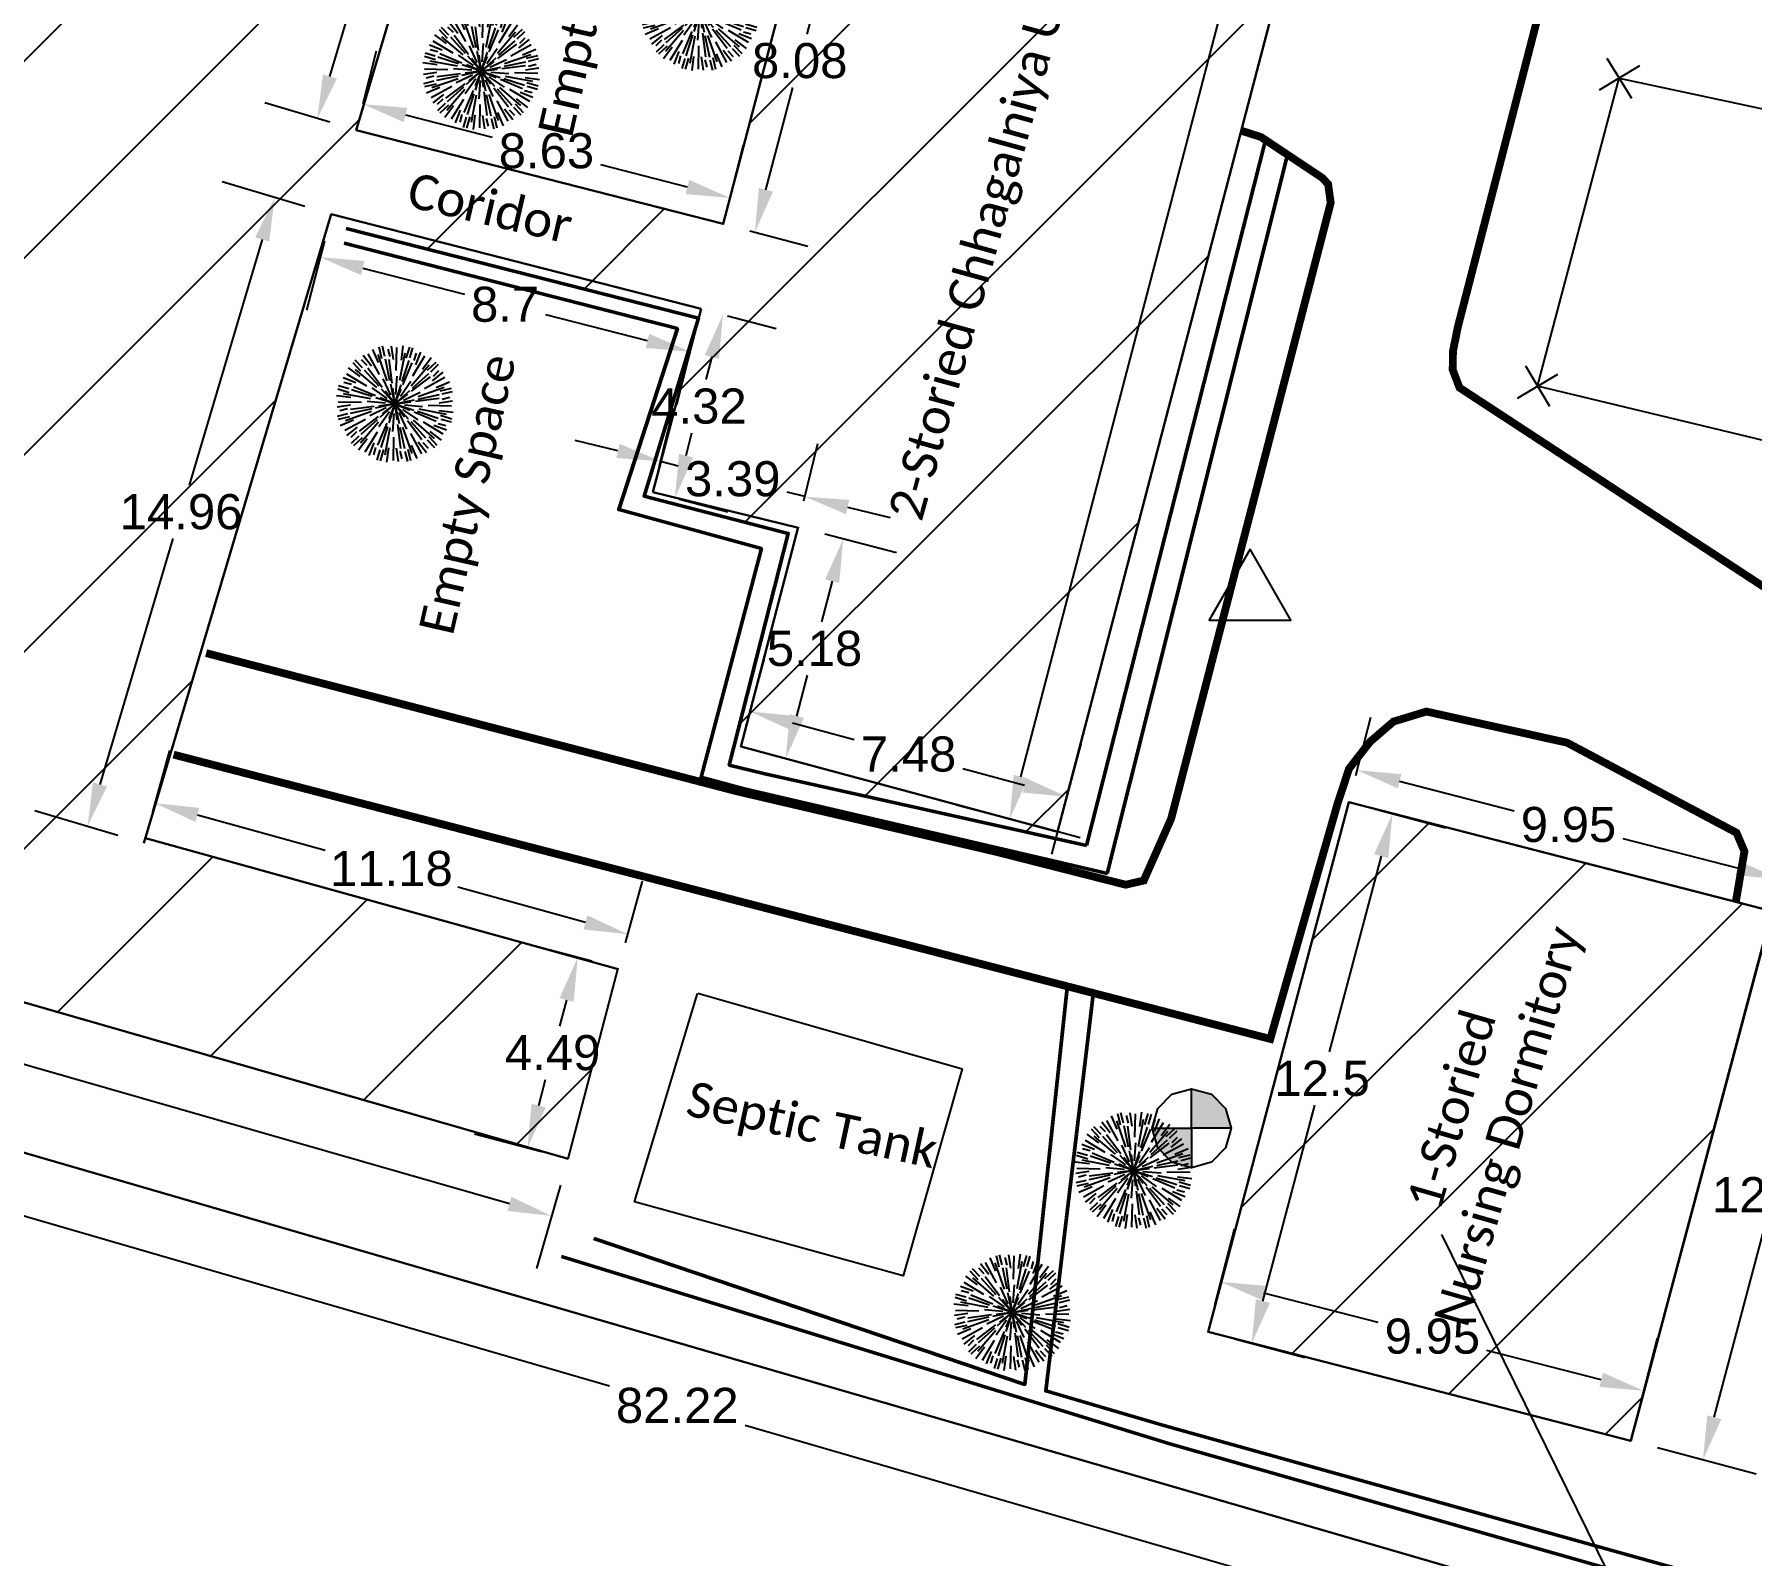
# Model space of a CAD drawing. Header units: metres. Extents: x 347471 to 695982, y 2547992 to 5097170.
# Drawn here: x 347507.93 to 347547.07, y 2548522.68 to 2548557.37 of the extents above; entities that cross this region are included whole.
import ezdxf

# ---------------------------------------------------------------- set-up
doc = ezdxf.new("R2010")
doc.units = ezdxf.units.M
doc.header["$PDMODE"] = 1
doc.header["$PDSIZE"] = -1
for name, color, linetype in [('Building', 1, 'Continuous'), ('Dim', 1, 'Continuous'), ('Electric Pole', 1, 'Continuous'), ('FENCE', 16, 'Continuous'), ('Gate', 1, 'Continuous'), ('pucca building', 140, 'Continuous'), ('Station Point', 1, 'Continuous'), ('V-NODE-TREE', 62, 'Continuous')]:
    doc.layers.add(name, color=color, linetype=linetype)
for name, color, linetype, lineweight in [('Paved Road', 201, 'Continuous', 18), ('Property Line', 1, 'Continuous', 30), ('Proposed Land', 5, 'Continuous', 25)]:
    doc.layers.add(name, color=color, linetype=linetype, lineweight=lineweight)
doc.styles.add('SFTR_Arial', font='arial.ttf')
doc.dimstyles.new('ISO-25', dxfattribs={"dimtxt": 2.5, "dimasz": 2.5, "dimexe": 1.25, "dimexo": 0.625, "dimtad": 1, "dimtxsty": 'Standard', "dimcen": 2.5, "dimadec": 0, "dimazin": 0, "dimtfac": 1, "dimtmove": 0, "dimatfit": 3, "dimfxl": 1, "dimarcsym": 0})
pattern_1 = [(45, (-358.141, 2.8265), (-2.2450640303, 2.2450640303), [])]

# ---------------------------------------------------------------- blocks, each defined once
blk = doc.blocks.new('Triangle_Large')
at = {"color": 0, "linetype": 'Continuous', "flags": 128}
blk.add_lwpolyline([(0, 1.08), (-0.92907, -0.54), (0.92907, -0.54)], close=True, dxfattribs=at)
blk = doc.blocks.new('Cross')
at = {"color": 0, "linetype": 'Continuous', "flags": 128}
for points in [[(0, 0.534), (0, -0.534)], [(0.54, 0), (-0.533, 0)]]:
    blk.add_lwpolyline(points, dxfattribs=at)
blk = doc.blocks.new('Tree 6')
at = {"color": 0, "linetype": 'ByBlock', "lineweight": -2}
for p, q in [((-0.0341, 0.087), (-0.0476, 0.1123)), ((-0.0211, 0.0671), (-0.0367, 0.1137)), ((-0.0185, 0.0919), (-0.0252, 0.1215)), ((-0.007, 0.051), (-0.0164, 0.1089)), ((-0.0101, 0.0987), (-0.0112, 0.1234)), ((-0.0029, 0.1021), (-0.0044, 0.1244)), ((0.0076, 0.1), (0.0063, 0.1165)), ((0.014, 0.0924), (0.0149, 0.121)), ((0.0153, 0.0686), (0.0251, 0.1168)), ((0.0299, 0.0888), (0.0389, 0.1178)), ((0.0405, 0.0905), (0.052, 0.1125)), ((0.0485, 0.0898), (0.0584, 0.1099)), ((-0.073, 0.0583), (-0.0974, 0.0734)), ((-0.0518, 0.0476), (-0.0886, 0.0801)), ((-0.0619, 0.0703), (-0.0826, 0.0926)), ((-0.0581, 0.0804), (-0.0714, 0.1013)), ((-0.0316, 0.0407), (-0.0686, 0.0861)), ((-0.0535, 0.0869), (-0.066, 0.1055)), ((-0.0434, 0.0904), (-0.0528, 0.104)), ((-0.0263, 0.0426), (-0.0506, 0.0819)), ((-0.02, 0.0391), (-0.0429, 0.0841)), ((-0.0015, 0.05), (-0.0029, 0.0962)), ((0.0023, 0.0439), (0.0049, 0.0943)), ((0.0194, 0.0477), (0.0402, 0.1025)), ((0.0237, 0.0441), (0.0456, 0.0848)), ((0.0239, 0.0369), (0.0513, 0.0792)), ((0.0476, 0.0518), (0.0801, 0.0886)), ((0.0566, 0.0828), (0.0637, 0.0977)), ((0.0583, 0.073), (0.0734, 0.0974)), ((0.0703, 0.0619), (0.0926, 0.0826)), ((-0.0888, 0.0299), (-0.1178, 0.0389)), ((-0.0905, 0.0405), (-0.1125, 0.052)), ((-0.0898, 0.0485), (-0.1099, 0.0584)), ((-0.0477, 0.0194), (-0.1025, 0.0402)), ((-0.0828, 0.0566), (-0.0977, 0.0637)), ((-0.0441, 0.0237), (-0.0848, 0.0456)), ((-0.0369, 0.0239), (-0.0792, 0.0513)), ((-0.014, 0.0144), (-0.0413, 0.0417)), ((-0.0049, 0.0195), (-0.0149, 0.0567)), ((0, 0), (-0.0013, 0.0423)), ((0, 0), (0.02, 0.0372)), ((0.0055, 0.0193), (0.0154, 0.0566)), ((0.0144, 0.014), (0.0417, 0.0413)), ((0.0391, 0.02), (0.0841, 0.0429)), ((0.0407, 0.0316), (0.0861, 0.0686)), ((0.0426, 0.0263), (0.0819, 0.0506)), ((0.0671, 0.0211), (0.1137, 0.0367)), ((0.0804, 0.0581), (0.1013, 0.0714)), ((0.0869, 0.0535), (0.1055, 0.066)), ((0.087, 0.0341), (0.1123, 0.0476)), ((0.0904, 0.0434), (0.104, 0.0528)), ((-0.0924, 0.014), (-0.121, 0.0149)), ((-0.0686, 0.0153), (-0.1168, 0.0251)), ((-0.1, 0.0076), (-0.1165, 0.0063)), ((-0.0439, 0.0023), (-0.0943, 0.0049)), ((-0.0193, 0.0055), (-0.0566, 0.0154)), ((0, 0), (-0.0423, -0.0013)), ((0, 0), (-0.0372, 0.02)), ((0, 0), (-0.036, -0.0222)), ((0, 0), (-0.0338, 0.0017)), ((0, 0), (-0.0302, -0.0154)), ((0, 0), (-0.0284, 0.0184)), ((0, 0), (-0.0222, 0.036)), ((0, 0), (-0.02, -0.0372)), ((0, 0), (-0.0184, -0.0284)), ((0, 0), (-0.0154, 0.0302)), ((0, 0), (-0.0017, -0.0338)), ((0, 0), (0.0017, 0.0338)), ((0, 0), (0.0184, 0.0284)), ((0, 0), (0.036, 0.0222)), ((0, 0), (0.0302, 0.0154)), ((0, 0), (0.0423, 0.0013)), ((0, 0), (0.0154, -0.0302)), ((0, 0), (0.0013, -0.0423)), ((0, 0), (0.0338, -0.0017)), ((0, 0), (0.0372, -0.02)), ((0, 0), (0.0284, -0.0184)), ((0, 0), (0.0222, -0.036)), ((0.0195, 0.0049), (0.0567, 0.0149)), ((0.05, 0.0015), (0.0962, 0.0029)), ((0.051, 0.007), (0.1089, 0.0164)), ((0.0919, 0.0185), (0.1215, 0.0252)), ((0.0987, 0.0101), (0.1234, 0.0112)), ((0.1021, 0.0029), (0.1244, 0.0044)), ((-0.1021, -0.0029), (-0.1244, -0.0044)), ((-0.0987, -0.0101), (-0.1234, -0.0112)), ((-0.0919, -0.0185), (-0.1215, -0.0252)), ((-0.0671, -0.0211), (-0.1137, -0.0367)), ((-0.087, -0.0341), (-0.1123, -0.0476)), ((-0.051, -0.007), (-0.1089, -0.0164)), ((-0.05, -0.0015), (-0.0962, -0.0029)), ((-0.0407, -0.0316), (-0.0861, -0.0686)), ((-0.0391, -0.02), (-0.0841, -0.0429)), ((-0.0426, -0.0263), (-0.0819, -0.0506)), ((-0.0195, -0.0049), (-0.0567, -0.0149)), ((-0.0144, -0.014), (-0.0417, -0.0413)), ((-0.0055, -0.0193), (-0.0154, -0.0566)), ((0.0049, -0.0195), (0.0149, -0.0567)), ((0.014, -0.0144), (0.0413, -0.0417)), ((0.0193, -0.0055), (0.0566, -0.0154)), ((0.0369, -0.0239), (0.0792, -0.0513)), ((0.0439, -0.0023), (0.0943, -0.0049)), ((0.0441, -0.0237), (0.0848, -0.0456)), ((0.0477, -0.0194), (0.1025, -0.0402)), ((0.0686, -0.0153), (0.1168, -0.0251)), ((0.0888, -0.0299), (0.1178, -0.0389)), ((0.0924, -0.014), (0.121, -0.0149)), ((0.1, -0.0076), (0.1165, -0.0063)), ((-0.0869, -0.0535), (-0.1055, -0.066)), ((-0.0904, -0.0434), (-0.104, -0.0528)), ((-0.0804, -0.0581), (-0.1013, -0.0714)), ((-0.0703, -0.0619), (-0.0926, -0.0826)), ((-0.0476, -0.0518), (-0.0801, -0.0886)), ((-0.0239, -0.0369), (-0.0513, -0.0792)), ((-0.0237, -0.0441), (-0.0456, -0.0848)), ((-0.0194, -0.0477), (-0.0402, -0.1025)), ((-0.0153, -0.0686), (-0.0251, -0.1168)), ((-0.0023, -0.0439), (-0.0049, -0.0943)), ((0.0015, -0.05), (0.0029, -0.0962)), ((0.007, -0.051), (0.0164, -0.1089)), ((0.02, -0.0391), (0.0429, -0.0841)), ((0.0211, -0.0671), (0.0367, -0.1137)), ((0.0263, -0.0426), (0.0506, -0.0819)), ((0.0316, -0.0407), (0.0686, -0.0861)), ((0.0518, -0.0476), (0.0886, -0.0801)), ((0.0619, -0.0703), (0.0826, -0.0926)), ((0.073, -0.0583), (0.0974, -0.0734)), ((0.0828, -0.0566), (0.0977, -0.0637)), ((0.0898, -0.0485), (0.1099, -0.0584)), ((0.0905, -0.0405), (0.1125, -0.052)), ((-0.0583, -0.073), (-0.0734, -0.0974)), ((-0.0566, -0.0828), (-0.0637, -0.0977)), ((-0.0485, -0.0898), (-0.0584, -0.1099)), ((-0.0405, -0.0905), (-0.052, -0.1125)), ((-0.0299, -0.0888), (-0.0389, -0.1178)), ((-0.014, -0.0924), (-0.0149, -0.121)), ((-0.0076, -0.1), (-0.0063, -0.1165)), ((0.0029, -0.1021), (0.0044, -0.1244)), ((0.0101, -0.0987), (0.0112, -0.1234)), ((0.0185, -0.0919), (0.0252, -0.1215)), ((0.0341, -0.087), (0.0476, -0.1123)), ((0.0434, -0.0904), (0.0528, -0.104)), ((0.0535, -0.0869), (0.066, -0.1055)), ((0.0581, -0.0804), (0.0714, -0.1013))]:
    blk.add_line(p, q, dxfattribs=at)
blk = doc.blocks.new('Benchmark')
at = {"linetype": 'Continuous'}
for points in [[(0, 0), (0, 1.8), (0.9, 1.548), (1.548, 0.9), (1.8, 0)], [(0, 0), (0, -1.8), (-0.9, -1.548), (-1.548, -0.9), (-1.8, 0)]]:
    blk.add_hatch(color=0, dxfattribs=at).paths.add_polyline_path(points)
at = {"color": 0, "linetype": 'Continuous', "flags": 128}
for points in [[(-1.8, 0), (-1.548, 0.9), (-0.9, 1.548), (0, 1.8), (0.9, 1.548), (1.548, 0.9), (1.8, 0), (1.548, -0.9), (0.9, -1.548), (0, -1.8), (-0.9, -1.548), (-1.548, -0.9)], [(0, 0), (0, 1.8), (0.9, 1.548), (1.548, 0.9), (1.8, 0)], [(0, 0), (0, -1.8), (-0.9, -1.548), (-1.548, -0.9), (-1.8, 0)]]:
    blk.add_lwpolyline(points, close=True, dxfattribs=at)
blk = doc.blocks.new('*D29')
at = {"layer": 'Defpoints', "color": 0, "transparency": 16777216}
for p in [(347483.492, 2548538.898), (347483.107, 2548537.576), (347562.441, 2548515.945)]:
    blk.add_point(p, dxfattribs=at)
at = {"layer": 'Dim', "color": 0, "lineweight": -2, "transparency": 16777216}
for p, q in [((347483.317, 2548538.298), (347482.758, 2548536.375)), ((347484.067, 2548537.296), (347521.035, 2548526.548)), ((347561.096, 2548514.901), (347524.128, 2548525.649)), ((347562.267, 2548515.344), (347561.707, 2548513.421))]:
    blk.add_line(p, q, dxfattribs=at)
at = {"layer": 'Dim', "color": 0, "transparency": 16777216}
for points in [[(347484.114, 2548537.456), (347484.021, 2548537.136), (347483.107, 2548537.576)], [(347561.143, 2548515.061), (347561.05, 2548514.741), (347562.056, 2548514.622)]]:
    blk.add_solid(points, dxfattribs=at)
at = {"layer": 'Dim', "color": 0, "transparency": 16777216, "insert": (347522.582, 2548526.099), "char_height": 0.8, "attachment_point": 5, "style": 'SFTR_Arial'}
blk.add_mtext('82.22', dxfattribs=at)
blk = doc.blocks.new('*D54')
at = {"layer": 'Defpoints', "color": 0, "transparency": 16777216}
for p in [(347490.11, 2548540.34), (347489.735, 2548539.035), (347520.092, 2548531.728)]:
    blk.add_point(p, dxfattribs=at)
at = {"layer": 'Dim', "color": 0, "lineweight": -2, "transparency": 16777216}
for p, q in [((347489.937, 2548539.739), (347489.39, 2548537.834)), ((347490.696, 2548538.759), (347503.176, 2548535.175)), ((347518.756, 2548530.7), (347506.276, 2548534.284)), ((347519.92, 2548531.128), (347519.372, 2548529.222))]:
    blk.add_line(p, q, dxfattribs=at)
at = {"layer": 'Dim', "color": 0, "transparency": 16777216}
for points in [[(347490.742, 2548538.919), (347490.65, 2548538.599), (347489.735, 2548539.035)], [(347518.802, 2548530.86), (347518.71, 2548530.539), (347519.717, 2548530.423)]]:
    blk.add_solid(points, dxfattribs=at)
at = {"layer": 'Dim', "color": 0, "transparency": 16777216, "insert": (347504.726, 2548534.729), "char_height": 0.8, "attachment_point": 5, "style": 'SFTR_Arial'}
blk.add_mtext('31.19', dxfattribs=at)
blk = doc.blocks.new('*D55')
at = {"layer": 'Defpoints', "color": 0, "transparency": 16777216}
for p in [(347509.295, 2548573.547), (347511.201, 2548572.967), (347504.049, 2548549.481)]:
    blk.add_point(p, dxfattribs=at)
at = {"layer": 'Dim', "color": 0, "lineweight": -2, "transparency": 16777216}
for p, q in [((347510.603, 2548573.149), (347508.099, 2548573.911)), ((347509.004, 2548572.59), (347505.904, 2548562.413)), ((347502.435, 2548551.018), (347505.534, 2548561.196)), ((347503.451, 2548549.663), (347500.947, 2548550.426))]:
    blk.add_line(p, q, dxfattribs=at)
at = {"layer": 'Dim', "color": 0, "transparency": 16777216}
for points in [[(347508.844, 2548572.639), (347509.163, 2548572.542), (347509.295, 2548573.547)], [(347502.275, 2548551.067), (347502.594, 2548550.97), (347502.143, 2548550.062)]]:
    blk.add_solid(points, dxfattribs=at)
at = {"layer": 'Dim', "color": 0, "transparency": 16777216, "insert": (347505.719, 2548561.804), "char_height": 0.8, "attachment_point": 5, "style": 'SFTR_Arial'}
blk.add_mtext('24.55', dxfattribs=at)
blk = doc.blocks.new('*D64')
at = {"layer": 'Defpoints', "color": 0, "transparency": 16777216}
for p in [(347525.676, 2548560.859), (347526.396, 2548560.671), (347523.63, 2548553.044)]:
    blk.add_point(p, dxfattribs=at)
at = {"layer": 'Dim', "color": 0, "lineweight": -2, "transparency": 16777216}
for p, q in [((347526.281, 2548560.701), (347527.605, 2548560.354)), ((347526.143, 2548559.703), (347525.532, 2548557.371)), ((347524.603, 2548553.823), (347525.213, 2548556.155)), ((347524.235, 2548552.886), (347525.559, 2548552.539))]:
    blk.add_line(p, q, dxfattribs=at)
at = {"layer": 'Dim', "color": 0, "transparency": 16777216}
for points in [[(347525.981, 2548559.745), (347526.304, 2548559.661), (347526.396, 2548560.671)], [(347524.442, 2548553.865), (347524.764, 2548553.781), (347524.35, 2548552.855)]]:
    blk.add_solid(points, dxfattribs=at)
at = {"layer": 'Dim', "color": 0, "transparency": 16777216, "insert": (347525.373, 2548556.763), "char_height": 0.8, "attachment_point": 5, "style": 'SFTR_Arial'}
blk.add_mtext('8.08', dxfattribs=at)
blk = doc.blocks.new('*D65')
at = {"layer": 'Defpoints', "color": 0, "transparency": 16777216}
for p in [(347515.266, 2548555.183), (347523.782, 2548553.637), (347523.63, 2548553.044)]:
    blk.add_point(p, dxfattribs=at)
at = {"layer": 'Dim', "color": 0, "lineweight": -2, "transparency": 16777216}
for p, q in [((347515.421, 2548555.788), (347515.727, 2548556.987)), ((347516.386, 2548555.529), (347518.36, 2548555.024)), ((347523.785, 2548553.649), (347524.091, 2548554.848)), ((347522.813, 2548553.885), (347520.839, 2548554.39))]:
    blk.add_line(p, q, dxfattribs=at)
at = {"layer": 'Dim', "color": 0, "transparency": 16777216}
for points in [[(347516.428, 2548555.69), (347516.345, 2548555.367), (347515.418, 2548555.776)], [(347522.854, 2548554.047), (347522.772, 2548553.724), (347523.782, 2548553.637)]]:
    blk.add_solid(points, dxfattribs=at)
at = {"layer": 'Dim', "color": 0, "transparency": 16777216, "insert": (347519.6, 2548554.707), "char_height": 0.8, "attachment_point": 5, "style": 'SFTR_Arial'}
blk.add_mtext('8.63', dxfattribs=at)
blk = doc.blocks.new('*D66')
at = {"layer": 'Defpoints', "color": 0, "transparency": 16777216}
for p in [(347517.571, 2548562.932), (347514.379, 2548555.447), (347515.266, 2548555.183)]:
    blk.add_point(p, dxfattribs=at)
at = {"layer": 'Dim', "color": 0, "lineweight": -2, "transparency": 16777216}
for p, q in [((347516.972, 2548563.11), (347515.486, 2548563.552)), ((347516.399, 2548562.237), (347515.713, 2548559.93)), ((347514.664, 2548556.405), (347515.351, 2548558.713)), ((347514.667, 2548555.361), (347513.181, 2548555.803))]:
    blk.add_line(p, q, dxfattribs=at)
at = {"layer": 'Dim', "color": 0, "transparency": 16777216}
for points in [[(347516.24, 2548562.285), (347516.559, 2548562.19), (347516.685, 2548563.196)], [(347514.505, 2548556.453), (347514.824, 2548556.358), (347514.379, 2548555.447)]]:
    blk.add_solid(points, dxfattribs=at)
at = {"layer": 'Dim', "color": 0, "transparency": 16777216, "insert": (347515.532, 2548559.321), "char_height": 0.8, "attachment_point": 5, "style": 'SFTR_Arial'}
blk.add_mtext('8.08', dxfattribs=at)
blk = doc.blocks.new('*D67')
at = {"layer": 'Defpoints', "color": 0, "transparency": 16777216}
for p in [(347514.695, 2548553.265), (347523.123, 2548551.109), (347522.873, 2548550.13)]:
    blk.add_point(p, dxfattribs=at)
at = {"layer": 'Dim', "color": 0, "lineweight": -2, "transparency": 16777216}
for p, q in [((347514.54, 2548552.659), (347514.135, 2548551.074)), ((347515.413, 2548552.037), (347517.73, 2548551.445)), ((347521.904, 2548550.377), (347519.587, 2548550.97)), ((347522.968, 2548550.504), (347522.563, 2548548.919))]:
    blk.add_line(p, q, dxfattribs=at)
at = {"layer": 'Dim', "color": 0, "transparency": 16777216}
for points in [[(347515.455, 2548552.199), (347515.372, 2548551.876), (347514.445, 2548552.285)], [(347521.945, 2548550.539), (347521.863, 2548550.216), (347522.873, 2548550.13)]]:
    blk.add_solid(points, dxfattribs=at)
at = {"layer": 'Dim', "color": 0, "transparency": 16777216, "insert": (347518.659, 2548551.207), "char_height": 0.8, "attachment_point": 5, "style": 'SFTR_Arial'}
blk.add_mtext('8.7', dxfattribs=at)
blk = doc.blocks.new('*D68')
at = {"layer": 'Defpoints', "color": 0, "transparency": 16777216}
for p in [(347513.407, 2548553.648), (347514.695, 2548553.265), (347510.428, 2548538.923)]:
    blk.add_point(p, dxfattribs=at)
at = {"layer": 'Dim', "color": 0, "lineweight": -2, "transparency": 16777216}
for p, q in [((347514.096, 2548553.443), (347512.209, 2548554.004)), ((347513.122, 2548552.689), (347511.455, 2548547.086)), ((347509.426, 2548540.265), (347511.093, 2548545.869)), ((347509.829, 2548539.102), (347507.942, 2548539.663))]:
    blk.add_line(p, q, dxfattribs=at)
at = {"layer": 'Dim', "color": 0, "transparency": 16777216}
for points in [[(347512.962, 2548552.737), (347513.282, 2548552.642), (347513.407, 2548553.648)], [(347509.266, 2548540.313), (347509.585, 2548540.218), (347509.14, 2548539.307)]]:
    blk.add_solid(points, dxfattribs=at)
at = {"layer": 'Dim', "color": 0, "transparency": 16777216, "insert": (347511.274, 2548546.477), "char_height": 0.8, "attachment_point": 5, "style": 'SFTR_Arial'}
blk.add_mtext('14.96', dxfattribs=at)
blk = doc.blocks.new('*D69')
at = {"layer": 'Defpoints', "color": 0, "transparency": 16777216}
for p in [(347510.681, 2548539.835), (347510.46, 2548539.038), (347521.232, 2548536.052)]:
    blk.add_point(p, dxfattribs=at)
at = {"layer": 'Dim', "color": 0, "lineweight": -2, "transparency": 16777216}
for p, q in [((347510.627, 2548539.64), (347511.015, 2548541.04)), ((347511.644, 2548539.568), (347514.554, 2548538.762)), ((347521.399, 2548536.654), (347521.787, 2548538.054)), ((347520.49, 2548537.116), (347517.58, 2548537.923))]:
    blk.add_line(p, q, dxfattribs=at)
at = {"layer": 'Dim', "color": 0, "transparency": 16777216}
for points in [[(347511.689, 2548539.729), (347511.6, 2548539.408), (347510.681, 2548539.835)], [(347520.534, 2548537.277), (347520.445, 2548536.956), (347521.453, 2548536.849)]]:
    blk.add_solid(points, dxfattribs=at)
at = {"layer": 'Dim', "color": 0, "transparency": 16777216, "insert": (347516.067, 2548538.342), "char_height": 0.8, "attachment_point": 5, "style": 'SFTR_Arial'}
blk.add_mtext('11.18', dxfattribs=at)
blk = doc.blocks.new('*D70')
at = {"layer": 'Defpoints', "color": 0, "transparency": 16777216}
for p in [(347520.313, 2548536.314), (347521.237, 2548536.07), (347520.092, 2548531.728)]:
    blk.add_point(p, dxfattribs=at)
at = {"layer": 'Dim', "color": 0, "lineweight": -2, "transparency": 16777216}
for p, q in [((347520.633, 2548536.23), (347519.105, 2548536.633)), ((347520.058, 2548535.347), (347519.901, 2548534.751)), ((347519.423, 2548532.939), (347519.58, 2548533.535)), ((347519.488, 2548531.888), (347517.96, 2548532.291))]:
    blk.add_line(p, q, dxfattribs=at)
at = {"layer": 'Dim', "color": 0, "transparency": 16777216}
for points in [[(347519.897, 2548535.39), (347520.22, 2548535.305), (347520.313, 2548536.314)], [(347519.262, 2548532.981), (347519.585, 2548532.896), (347519.168, 2548531.972)]]:
    blk.add_solid(points, dxfattribs=at)
at = {"layer": 'Dim', "color": 0, "transparency": 16777216, "insert": (347519.741, 2548534.143), "char_height": 0.8, "attachment_point": 5, "style": 'SFTR_Arial'}
blk.add_mtext('4.49', dxfattribs=at)
blk = doc.blocks.new('*D71')
at = {"layer": 'Defpoints', "color": 0, "transparency": 16777216}
for p in [(347523.123, 2548551.109), (347522.028, 2548546.926), (347522.529, 2548546.795)]:
    blk.add_point(p, dxfattribs=at)
at = {"layer": 'Dim', "color": 0, "lineweight": -2, "transparency": 16777216}
for p, q in [((347523.728, 2548550.951), (347524.833, 2548550.661)), ((347523.371, 2548550.011), (347523.236, 2548549.495)), ((347522.782, 2548547.762), (347522.917, 2548548.278)), ((347522.633, 2548546.768), (347523.738, 2548546.478))]:
    blk.add_line(p, q, dxfattribs=at)
at = {"layer": 'Dim', "color": 0, "transparency": 16777216}
for points in [[(347523.209, 2548550.053), (347523.532, 2548549.968), (347523.624, 2548550.978)], [(347522.621, 2548547.804), (347522.943, 2548547.72), (347522.529, 2548546.795)]]:
    blk.add_solid(points, dxfattribs=at)
at = {"layer": 'Dim', "color": 0, "transparency": 16777216, "insert": (347523.076, 2548548.886), "char_height": 0.8, "attachment_point": 5, "style": 'SFTR_Arial'}
blk.add_mtext('4.32', dxfattribs=at)
blk = doc.blocks.new('*D72')
at = {"layer": 'Defpoints', "color": 0, "transparency": 16777216}
for p in [(347522.201, 2548547.631), (347522.028, 2548546.926), (347525.318, 2548546.121)]:
    blk.add_point(p, dxfattribs=at)
at = {"layer": 'Dim', "color": 0, "lineweight": -2, "transparency": 16777216}
for p, q in [((347522.177, 2548547.533), (347522.498, 2548548.845)), ((347521.229, 2548547.868), (347520.258, 2548548.106)), ((347525.467, 2548546.728), (347525.788, 2548548.04)), ((347522.201, 2548547.631), (347522.606, 2548547.531)), ((347525.491, 2548546.825), (347525.085, 2548546.925)), ((347526.462, 2548546.588), (347527.433, 2548546.35))]:
    blk.add_line(p, q, dxfattribs=at)
at = {"layer": 'Dim', "color": 0, "transparency": 16777216}
for points in [[(347521.269, 2548548.03), (347521.19, 2548547.707), (347522.201, 2548547.631)], [(347526.501, 2548546.75), (347526.422, 2548546.426), (347525.491, 2548546.825)]]:
    blk.add_solid(points, dxfattribs=at)
at = {"layer": 'Dim', "color": 0, "transparency": 16777216, "insert": (347523.846, 2548547.228), "char_height": 0.8, "attachment_point": 5, "style": 'SFTR_Arial'}
blk.add_mtext('3.39', dxfattribs=at)
blk = doc.blocks.new('*D73')
at = {"layer": 'Defpoints', "color": 0, "transparency": 16777216}
for p in [(347525.339, 2548546.133), (347524.028, 2548541.124), (347525.054, 2548540.856)]:
    blk.add_point(p, dxfattribs=at)
at = {"layer": 'Dim', "color": 0, "lineweight": -2, "transparency": 16777216}
for p, q in [((347525.944, 2548545.975), (347527.575, 2548545.548)), ((347526.112, 2548544.897), (347525.869, 2548543.969)), ((347525.307, 2548541.823), (347525.55, 2548542.752)), ((347524.632, 2548540.966), (347526.263, 2548540.539))]:
    blk.add_line(p, q, dxfattribs=at)
at = {"layer": 'Dim', "color": 0, "transparency": 16777216}
for points in [[(347525.951, 2548544.939), (347526.273, 2548544.855), (347526.365, 2548545.865)], [(347525.146, 2548541.865), (347525.468, 2548541.781), (347525.054, 2548540.856)]]:
    blk.add_solid(points, dxfattribs=at)
at = {"layer": 'Dim', "color": 0, "transparency": 16777216, "insert": (347525.71, 2548543.36), "char_height": 0.8, "attachment_point": 5, "style": 'SFTR_Arial'}
blk.add_mtext('5.18', dxfattribs=at)
blk = doc.blocks.new('*D74')
at = {"layer": 'Defpoints', "color": 0, "transparency": 16777216}
for p in [(347524.243, 2548541.924), (347524.029, 2548541.129), (347531.25, 2548539.186)]:
    blk.add_point(p, dxfattribs=at)
at = {"layer": 'Dim', "color": 0, "lineweight": -2, "transparency": 16777216}
for p, q in [((347524.192, 2548541.733), (347524.568, 2548543.131)), ((347525.209, 2548541.664), (347526.617, 2548541.285)), ((347531.412, 2548539.789), (347531.788, 2548541.187)), ((347530.498, 2548540.24), (347529.09, 2548540.619))]:
    blk.add_line(p, q, dxfattribs=at)
at = {"layer": 'Dim', "color": 0, "transparency": 16777216}
for points in [[(347525.252, 2548541.825), (347525.165, 2548541.503), (347524.243, 2548541.924)], [(347530.541, 2548540.401), (347530.455, 2548540.079), (347531.464, 2548539.98)]]:
    blk.add_solid(points, dxfattribs=at)
at = {"layer": 'Dim', "color": 0, "transparency": 16777216, "insert": (347527.853, 2548540.952), "char_height": 0.8, "attachment_point": 5, "style": 'SFTR_Arial'}
blk.add_mtext('7.48', dxfattribs=at)
blk = doc.blocks.new('*D75')
at = {"layer": 'Defpoints', "color": 0, "transparency": 16777216}
for p in [(347543.88, 2548587.425), (347530.158, 2548539.471), (347531.25, 2548539.186)]:
    blk.add_point(p, dxfattribs=at)
at = {"layer": 'Dim', "color": 0, "lineweight": -2, "transparency": 16777216}
for p, q in [((347543.275, 2548587.583), (347541.579, 2548588.027)), ((347542.535, 2548586.743), (347536.632, 2548564.199)), ((347530.411, 2548540.439), (347536.314, 2548562.982)), ((347530.645, 2548539.344), (347528.949, 2548539.788))]:
    blk.add_line(p, q, dxfattribs=at)
at = {"layer": 'Dim', "color": 0, "transparency": 16777216}
for points in [[(347542.374, 2548586.785), (347542.696, 2548586.701), (347542.788, 2548587.71)], [(347530.25, 2548540.481), (347530.572, 2548540.397), (347530.158, 2548539.471)]]:
    blk.add_solid(points, dxfattribs=at)
at = {"layer": 'Dim', "color": 0, "transparency": 16777216, "insert": (347536.473, 2548563.591), "char_height": 0.8, "attachment_point": 5, "style": 'SFTR_Arial'}
blk.add_mtext('49.87', dxfattribs=at)
blk = doc.blocks.new('*D81')
at = {"layer": 'Defpoints', "color": 0, "transparency": 16777216}
for p in [(347547.524, 2548537.377), (347544.317, 2548525.303), (347545.959, 2548524.866)]:
    blk.add_point(p, dxfattribs=at)
at = {"layer": 'Dim', "color": 0, "lineweight": -2, "transparency": 16777216}
for p, q in [((347548.128, 2548537.217), (347550.375, 2548536.62)), ((347548.91, 2548535.975), (347547.724, 2548531.512)), ((347546.216, 2548525.833), (347547.401, 2548530.295)), ((347544.921, 2548525.142), (347547.167, 2548524.546))]:
    blk.add_line(p, q, dxfattribs=at)
at = {"layer": 'Dim', "color": 0, "transparency": 16777216}
for points in [[(347548.749, 2548536.017), (347549.071, 2548535.932), (347549.166, 2548536.941)], [(347546.055, 2548525.876), (347546.377, 2548525.79), (347545.959, 2548524.866)]]:
    blk.add_solid(points, dxfattribs=at)
at = {"layer": 'Dim', "color": 0, "transparency": 16777216, "insert": (347547.563, 2548530.904), "char_height": 0.8, "attachment_point": 5, "style": 'SFTR_Arial'}
blk.add_mtext('12.49', dxfattribs=at)
blk = doc.blocks.new('*D82')
at = {"layer": 'Defpoints', "color": 0, "transparency": 16777216}
for p in [(347538.076, 2548540.586), (347537.889, 2548539.859), (347547.524, 2548537.377)]:
    blk.add_point(p, dxfattribs=at)
at = {"layer": 'Dim', "color": 0, "lineweight": -2, "transparency": 16777216}
for p, q in [((347538.044, 2548540.464), (347538.388, 2548541.796)), ((347539.044, 2548540.337), (347541.652, 2548539.665)), ((347547.68, 2548537.983), (347548.023, 2548539.315)), ((347546.743, 2548538.354), (347544.136, 2548539.025))]:
    blk.add_line(p, q, dxfattribs=at)
at = {"layer": 'Dim', "color": 0, "transparency": 16777216}
for points in [[(347539.086, 2548540.498), (347539.003, 2548540.175), (347538.076, 2548540.586)], [(347546.785, 2548538.515), (347546.701, 2548538.192), (347547.711, 2548538.104)]]:
    blk.add_solid(points, dxfattribs=at)
at = {"layer": 'Dim', "color": 0, "transparency": 16777216, "insert": (347542.894, 2548539.345), "char_height": 0.8, "attachment_point": 5, "style": 'SFTR_Arial'}
blk.add_mtext('9.95', dxfattribs=at)
blk = doc.blocks.new('*D83')
at = {"layer": 'Defpoints', "color": 0, "transparency": 16777216}
for p in [(347537.889, 2548539.859), (347538.882, 2548539.595), (347534.68, 2548527.781)]:
    blk.add_point(p, dxfattribs=at)
at = {"layer": 'Dim', "color": 0, "lineweight": -2, "transparency": 16777216}
for p, q in [((347538.493, 2548539.699), (347540.09, 2548539.274)), ((347538.625, 2548538.629), (347537.439, 2548534.165)), ((347535.93, 2548528.484), (347537.116, 2548532.948)), ((347535.284, 2548527.62), (347536.881, 2548527.196))]:
    blk.add_line(p, q, dxfattribs=at)
at = {"layer": 'Dim', "color": 0, "transparency": 16777216}
for points in [[(347538.464, 2548538.672), (347538.786, 2548538.586), (347538.882, 2548539.595)], [(347535.769, 2548528.526), (347536.091, 2548528.441), (347535.673, 2548527.517)]]:
    blk.add_solid(points, dxfattribs=at)
at = {"layer": 'Dim', "color": 0, "transparency": 16777216, "insert": (347537.278, 2548533.556), "char_height": 0.8, "attachment_point": 5, "style": 'SFTR_Arial'}
blk.add_mtext('12.5', dxfattribs=at)
blk = doc.blocks.new('*D84')
at = {"layer": 'Defpoints', "color": 0, "transparency": 16777216}
for p in [(347534.973, 2548528.919), (347534.68, 2548527.781), (347544.316, 2548525.299)]:
    blk.add_point(p, dxfattribs=at)
at = {"layer": 'Dim', "color": 0, "lineweight": -2, "transparency": 16777216}
for p, q in [((347534.836, 2548528.386), (347535.285, 2548530.129)), ((347535.942, 2548528.67), (347538.549, 2548527.998)), ((347544.472, 2548525.904), (347544.921, 2548527.648)), ((347543.64, 2548526.687), (347541.033, 2548527.358))]:
    blk.add_line(p, q, dxfattribs=at)
at = {"layer": 'Dim', "color": 0, "transparency": 16777216}
for points in [[(347535.983, 2548528.831), (347535.9, 2548528.508), (347534.973, 2548528.919)], [(347543.682, 2548526.848), (347543.599, 2548526.525), (347544.609, 2548526.437)]]:
    blk.add_solid(points, dxfattribs=at)
at = {"layer": 'Dim', "color": 0, "transparency": 16777216, "insert": (347539.791, 2548527.678), "char_height": 0.8, "attachment_point": 5, "style": 'SFTR_Arial'}
blk.add_mtext('9.95', dxfattribs=at)

msp = doc.modelspace()

# ---------------------------------------------------------------- hatches: boundary and pattern name
at = {"layer": 'Gate', "true_color": 0x7aafdf}
h = msp.add_hatch(dxfattribs=at)
h.set_pattern_fill('ANSI31', color=143)
h.set_pattern_definition(pattern_1)
h.paths.add_polyline_path([(347536.656, 2548589.356), (347543.88, 2548587.425), (347535.469, 2548555.301), (347535.885, 2548555.025), (347536.081, 2548555.318), (347535.988, 2548554.956), (347535.469, 2548555.301), (347531.25, 2548539.186), (347531.246, 2548539.187), (347531.204, 2548539.028), (347524.545, 2548540.516), (347524.075, 2548540.625), (347523.999, 2548540.318), (347523.766, 2548540.705), (347525.113, 2548545.985), (347521.826, 2548546.84), (347522.845, 2548550.183), (347522.355, 2548551.073), (347515.037, 2548552.942), (347514.63, 2548553.046), (347510.462, 2548539.037), (347521.232, 2548536.052), (347520.092, 2548531.728), (347490.11, 2548540.34), (347493.659, 2548552.428), (347504.049, 2548549.481), (347504.217, 2548550.031), (347511.201, 2548572.967), (347512.613, 2548572.612), (347515.579, 2548582.71), (347522.787, 2548580.463), (347518.867, 2548567.287), (347521.515, 2548566.609), (347523.67, 2548574.916), (347532.29, 2548572.707), (347536.665, 2548589.354), (347536.658, 2548589.363)])
h.paths.add_polyline_path([(347517.571, 2548562.932), (347525.676, 2548560.859), (347523.63, 2548553.044), (347515.266, 2548555.183)], flags=16)
h.paths.add_polyline_path([(347523.123, 2548551.109), (347522.028, 2548546.926), (347525.335, 2548546.116), (347525.339, 2548546.133), (347525.341, 2548546.134), (347525.336, 2548546.116), (347522.028, 2548546.926), (347523.065, 2548550.887), (347522.909, 2548551.164)], flags=16)
h.paths.add_polyline_path([(347506.137, 2548546.046), (347511.578, 2548563.922), (347512.981, 2548563.495), (347507.54, 2548545.619)], flags=24)
h.paths.add_polyline_path([(347516.413, 2548554.468), (347520.773, 2548553.457), (347520.502, 2548552.288), (347516.142, 2548553.299)], flags=24)
h.paths.add_polyline_path([(347520.077, 2548565.566), (347526.924, 2548563.978), (347526.653, 2548562.809), (347519.806, 2548564.397)], flags=24)
h.paths.add_polyline_path([(347519.156, 2548555.005), (347520.982, 2548563.009), (347522.412, 2548562.683), (347520.586, 2548554.679)], flags=8)
h.paths.add_polyline_path([(347495.91, 2548524.553), (347499.298, 2548536.283), (347504.697, 2548534.723), (347501.308, 2548522.993)], flags=25)
h.paths.add_polyline_path([(347527.13, 2548546.303), (347537.134, 2548582.409), (347538.695, 2548581.977), (347528.691, 2548545.871)], flags=24)
h = msp.add_hatch(dxfattribs=at)
h.set_pattern_fill('ANSI31', color=143)
h.set_pattern_definition(pattern_1)
h.paths.add_polyline_path([(347512.829, 2548546.991), (347493.659, 2548552.428), (347490.11, 2548540.34), (347520.092, 2548531.728), (347521.232, 2548536.052), (347510.462, 2548539.037)])
h.paths.add_polyline_path([(347495.91, 2548524.553), (347499.298, 2548536.283), (347504.697, 2548534.723), (347501.308, 2548522.993)], flags=25)
h = msp.add_hatch(dxfattribs=at)
h.set_pattern_fill('ANSI31', color=143)
h.set_pattern_definition(pattern_1)
h.paths.add_polyline_path([(347547.524, 2548537.377), (347537.889, 2548539.859), (347534.68, 2548527.781), (347544.316, 2548525.299)])
h.paths.add_polyline_path([(347534.039, 2548513.604), (347537.174, 2548524.455), (347539.864, 2548523.678), (347536.729, 2548512.827)], flags=9)

# ---------------------------------------------------------------- linework, layer by layer
msp.add_line((347520.092, 2548531.728), (347521.237, 2548536.07))
for points in [[(347515.266, 2548555.183), (347523.63, 2548553.044)], [(347523.123, 2548551.109), (347514.786, 2548553.241), (347514.789, 2548553.241)], [(347514.855, 2548553.226), (347514.854, 2548553.224)], [(347523.269, 2548551.072), (347523.269, 2548551.072)], [(347523.269, 2548551.072), (347523.273, 2548551.071)], [(347525.336, 2548546.116), (347525.341, 2548546.134)], [(347523.047, 2548535.501), (347529.077, 2548533.78), (347527.731, 2548529.055), (347521.61, 2548530.747), (347523.044, 2548535.499)], [(347534.68, 2548527.781), (347544.316, 2548525.299)]]:
    msp.add_lwpolyline(points)
at = {"layer": 'Building', "linetype": 'ByBlock', "flags": 128}
for points in [[(347521.515, 2548566.609), (347523.67, 2548574.916), (347532.29, 2548572.707), (347536.665, 2548589.354), (347543.88, 2548587.425), (347531.246, 2548539.187)], [(347514.789, 2548553.241), (347514.789, 2548553.241)], [(347523.273, 2548551.071), (347523.273, 2548551.071)]]:
    msp.add_lwpolyline(points, dxfattribs=at)
at = {"layer": 'Dim', "color": 0}
msp.add_line((347540, 2548530), (347549.845, 2548510.007), dxfattribs=at)
at = {"layer": 'FENCE', "flags": 128}
msp.add_lwpolyline([(347549.77, 2548547.523), (347542.19, 2548549.345), (347544.05, 2548556.369), (347551.371, 2548554.802)], close=True, dxfattribs=at)
at = {"layer": 'Paved Road', "color": 1, "linetype": 'Continuous', "ltscale": 20, "const_width": 0.178}
for points in [[(347558.277, 2548595.508), (347552.185, 2548586.429), (347549.464, 2548578.627), (347544.128, 2548565.258), (347540.372, 2548550.696), (347540.261, 2548550.14), (347540.254, 2548549.72), (347540.411, 2548549.309), (347550.962, 2548542.399), (347552.372, 2548541.514), (347560.008, 2548539.824), (347583.504, 2548535.96), (347590.831, 2548535.551), (347591.401, 2548535.675), (347595.125, 2548537.268), (347597.437, 2548540.253), (347602.294, 2548556.584), (347607.471, 2548581.722), (347605.882, 2548586.683), (347603.949, 2548588.945), (347602.098, 2548590.132), (347589.013, 2548594.762), (347574.474, 2548599.41)], [(347511.844, 2548543.258), (347523.946, 2548540.105), (347529.836, 2548538.73), (347532.802, 2548537.976), (347533.213, 2548538.072), (347533.838, 2548539.482), (347537.474, 2548553.524), (347537.416, 2548553.948), (347537.286, 2548554.092), (347536.78, 2548554.429), (347535.885, 2548555.025), (347535.435, 2548555.17)], [(347511.102, 2548540.943), (347536.097, 2548534.46), (347537.626, 2548539.813), (347537.892, 2548540.621), (347538.371, 2548541.236), (347538.906, 2548541.697), (347539.655, 2548541.925), (347542.861, 2548541.215), (347546.723, 2548539.161), (347546.903, 2548538.737), (347546.71, 2548537.604)]]:
    msp.add_lwpolyline(points, dxfattribs=at)
at = {"layer": 'Property Line', "color": 6, "flags": 128}
msp.add_lwpolyline([(347567.669, 2548616.936), (347568.564, 2548616.706), (347595.342, 2548609.428), (347595.647, 2548609.327), (347616.095, 2548605.355), (347625.131, 2548603.462), (347630.238, 2548602.457), (347632.277, 2548602.241), (347646.265, 2548599.653), (347632.739, 2548567.169), (347624.703, 2548547.177), (347614.184, 2548517.238), (347608.145, 2548502.962), (347575.639, 2548512.519), (347562.846, 2548515.914), (347562.441, 2548515.945), (347483.492, 2548538.898)], dxfattribs=at)
at = {"layer": 'Proposed Land', "color": 8, "linetype": 'Continuous', "lineweight": 50, "ltscale": 0.1, "flags": 128}
for points in [[(347535.988, 2548554.956), (347531.907, 2548538.871)], [(347532.383, 2548538.236), (347536.492, 2548554.62)], [(347515.037, 2548552.942), (347523.062, 2548550.892), (347521.826, 2548546.84), (347525.113, 2548545.985), (347523.766, 2548540.705), (347524.545, 2548540.516), (347531.907, 2548538.871)], [(347514.987, 2548552.603), (347522.584, 2548550.656), (347521.25, 2548546.529), (347524.501, 2548545.642), (347523.124, 2548540.428), (347524.116, 2548540.163), (347532.386, 2548538.235)], [(347531.468, 2548535.626), (347530.505, 2548526.584), (347520.681, 2548529.91)], [(347607.334, 2548504.72), (347597.557, 2548507.514), (347585.341, 2548511.055), (347573.311, 2548514.487), (347561.613, 2548517.852), (347549.939, 2548521.111), (347533.673, 2548525.645), (347530.981, 2548526.434), (347532.06, 2548535.471)], [(347519.94, 2548529.5), (347533.805, 2548525.23), (347607.239, 2548504.315)]]:
    msp.add_lwpolyline(points, dxfattribs=at)
at = {"layer": 'pucca building', "lineweight": 30}
for p, q in [((347525.318, 2548546.121), (347522.028, 2548546.926)), ((347520.092, 2548531.728), (347490.11, 2548540.34))]:
    msp.add_line(p, q, dxfattribs=at)
for points in [[(347543.88, 2548587.425), (347531.25, 2548539.186), (347524.029, 2548541.129)], [(347517.571, 2548562.932), (347515.266, 2548555.183), (347523.63, 2548553.044), (347525.676, 2548560.859)], [(347510.428, 2548538.923), (347514.695, 2548553.265), (347523.123, 2548551.109)], [(347523.123, 2548551.109), (347522.028, 2548546.926)], [(347525.339, 2548546.133), (347524.028, 2548541.124)], [(347547.524, 2548537.377), (347537.889, 2548539.859), (347547.534, 2548537.375), (347544.316, 2548525.299), (347534.68, 2548527.781), (347537.889, 2548539.859), (347534.681, 2548527.785)], [(347521.232, 2548536.052), (347510.46, 2548539.038)], [(347547.524, 2548537.377), (347544.317, 2548525.303)]]:
    msp.add_lwpolyline(points, dxfattribs=at)

# ---------------------------------------------------------------- block references
at = {"layer": 'Building', "rotation": 344.9525736382637}
msp.add_blockref('Cross', (347531.246, 2548539.187), dxfattribs=at)
at = {"layer": 'Electric Pole', "xscale": 0.5, "yscale": 0.5, "zscale": 0.5}
msp.add_blockref('Benchmark', (347534.305, 2548532.424), dxfattribs=at)
at = {"layer": 'FENCE'}
for p, rotation in [((347544.05, 2548556.369), 31.54376185212062), ((347542.19, 2548549.345), 120.8261978179469)]:
    msp.add_blockref('Cross', p, dxfattribs=dict(at, rotation=rotation))
at = {"layer": 'Station Point'}
msp.add_blockref('Triangle_Large', (347535.636, 2548544.549), dxfattribs=at)
at = {"layer": 'V-NODE-TREE', "xscale": 10.81002087808364, "yscale": 10.81002087808364, "zscale": 10.81002087808364, "rotation": 10.23163484014041}
for p in [(347523.098, 2548557.867), (347518.114, 2548556.527), (347516.146, 2548548.939), (347532.98, 2548531.462), (347530.214, 2548528.225)]:
    msp.add_blockref('Tree 6', p, dxfattribs=at)

# ---------------------------------------------------------------- texts
at = {"char_height": 0.8, "attachment_point": 1}
for s, insert, rotation in [('{\\fCalibri|b0|i0|c0|p34;2-Storied Chhagalniya Upazila Health Compex (Bhanan-01)}', (347527.377, 2548546.442), 74.5135), ('{\\fCalibri|b0|i0|c0|p34;Empty Space}', (347519.396, 2548555.155), 77.1497), ('{\\fCalibri|b0|i0|c0|p34;Coridor}', (347516.563, 2548554.228), 346.9409), ('{\\fCalibri|b0|i0|c0|p34;Empty Space}', (347516.683, 2548543.806), 77.1497), ('\\pxqc;{\\fCalibri|b0|i0|c0|p34;1-Storied\\PNursing Dormitory}', (347534.287, 2548513.741), 73.8863), ('{\\fCalibri|b0|i0|c0|p34;Septic Tank}', (347522.912, 2548533.507), 347.8726)]:
    msp.add_mtext_dynamic_manual_height_columns(s, width=40, gutter_width=12.5, heights=[0], dxfattribs=dict(at, insert=insert, rotation=rotation))

# ---------------------------------------------------------------- dimensions: what is measured, and where the dimension line sits
at = {"layer": 'Dim', "color": 0}
for p1, p2, distance, picture, middle in [((347543.88, 2548587.4245), (347531.2496, 2548539.1855), -1.1285, '*D75', (347536.4731, 2548563.5909)), ((347504.049, 2548549.481), (347511.201, 2548572.967), 1.992, '*D55', (347505.719, 2548561.804)), ((347517.571, 2548562.932), (347515.266, 2548555.183), -0.925, '*D66', (347515.532, 2548559.321)), ((347523.63, 2548553.044), (347525.676, 2548560.859), -0.744, '*D64', (347525.373, 2548556.763)), ((347515.266, 2548555.183), (347523.63, 2548553.044), 0.612, '*D65', (347519.6, 2548554.707)), ((347510.428, 2548538.923), (347514.695, 2548553.265), 1.344, '*D68', (347511.274, 2548546.477)), ((347514.695, 2548553.265), (347523.123, 2548551.109), -1.011, '*D67', (347518.659, 2548551.207)), ((347523.123, 2548551.109), (347522.028, 2548546.926), 0.518, '*D71', (347523.076, 2548548.886)), ((347525.318, 2548546.121), (347522.028, 2548546.926), -0.726, '*D72', (347523.846, 2548547.228)), ((347525.339, 2548546.133), (347524.028, 2548541.124), 1.061, '*D73', (347525.71, 2548543.36)), ((347531.25, 2548539.186), (347524.029, 2548541.129), -0.823, '*D74', (347527.853, 2548540.952)), ((347547.524, 2548537.377), (347537.889, 2548539.859), -0.751, '*D82', (347542.894, 2548539.345)), ((347521.232, 2548536.052), (347510.46, 2548539.038), -0.827, '*D69', (347516.067, 2548538.342)), ((347520.092, 2548531.728), (347490.11, 2548540.34), 1.358, '*D54', (347504.726, 2548534.729)), ((347534.68, 2548527.781), (347537.889, 2548539.859), -1.028, '*D83', (347537.278, 2548533.556)), ((347562.441, 2548515.945), (347483.492, 2548538.898), 1.378, '*D29', (347522.582, 2548526.099)), ((347547.524, 2548537.377), (347544.317, 2548525.303), 1.699, '*D81', (347547.563, 2548530.904)), ((347520.092, 2548531.728), (347521.237, 2548536.07), 0.955, '*D70', (347519.741, 2548534.143)), ((347544.316, 2548525.299), (347534.68, 2548527.781), -1.175, '*D84', (347539.791, 2548527.678))]:
    dim = msp.add_aligned_dim(p1=p1, p2=p2, distance=distance, dimstyle='ISO-25', override={"dimtxt": 0.8, "dimasz": 1, "dimgap": 0.2, "dimtih": 1, "dimtoh": 1, "dimdsep": 46, "dimtxsty": 'SFTR_Arial', "dimcen": 0, "dimarcsym": 1}, dxfattribs=at)
    dim.commit()
    dim.dimension.update_dxf_attribs({"geometry": picture, "text_midpoint": middle})

doc.saveas('drawing.dxf')
